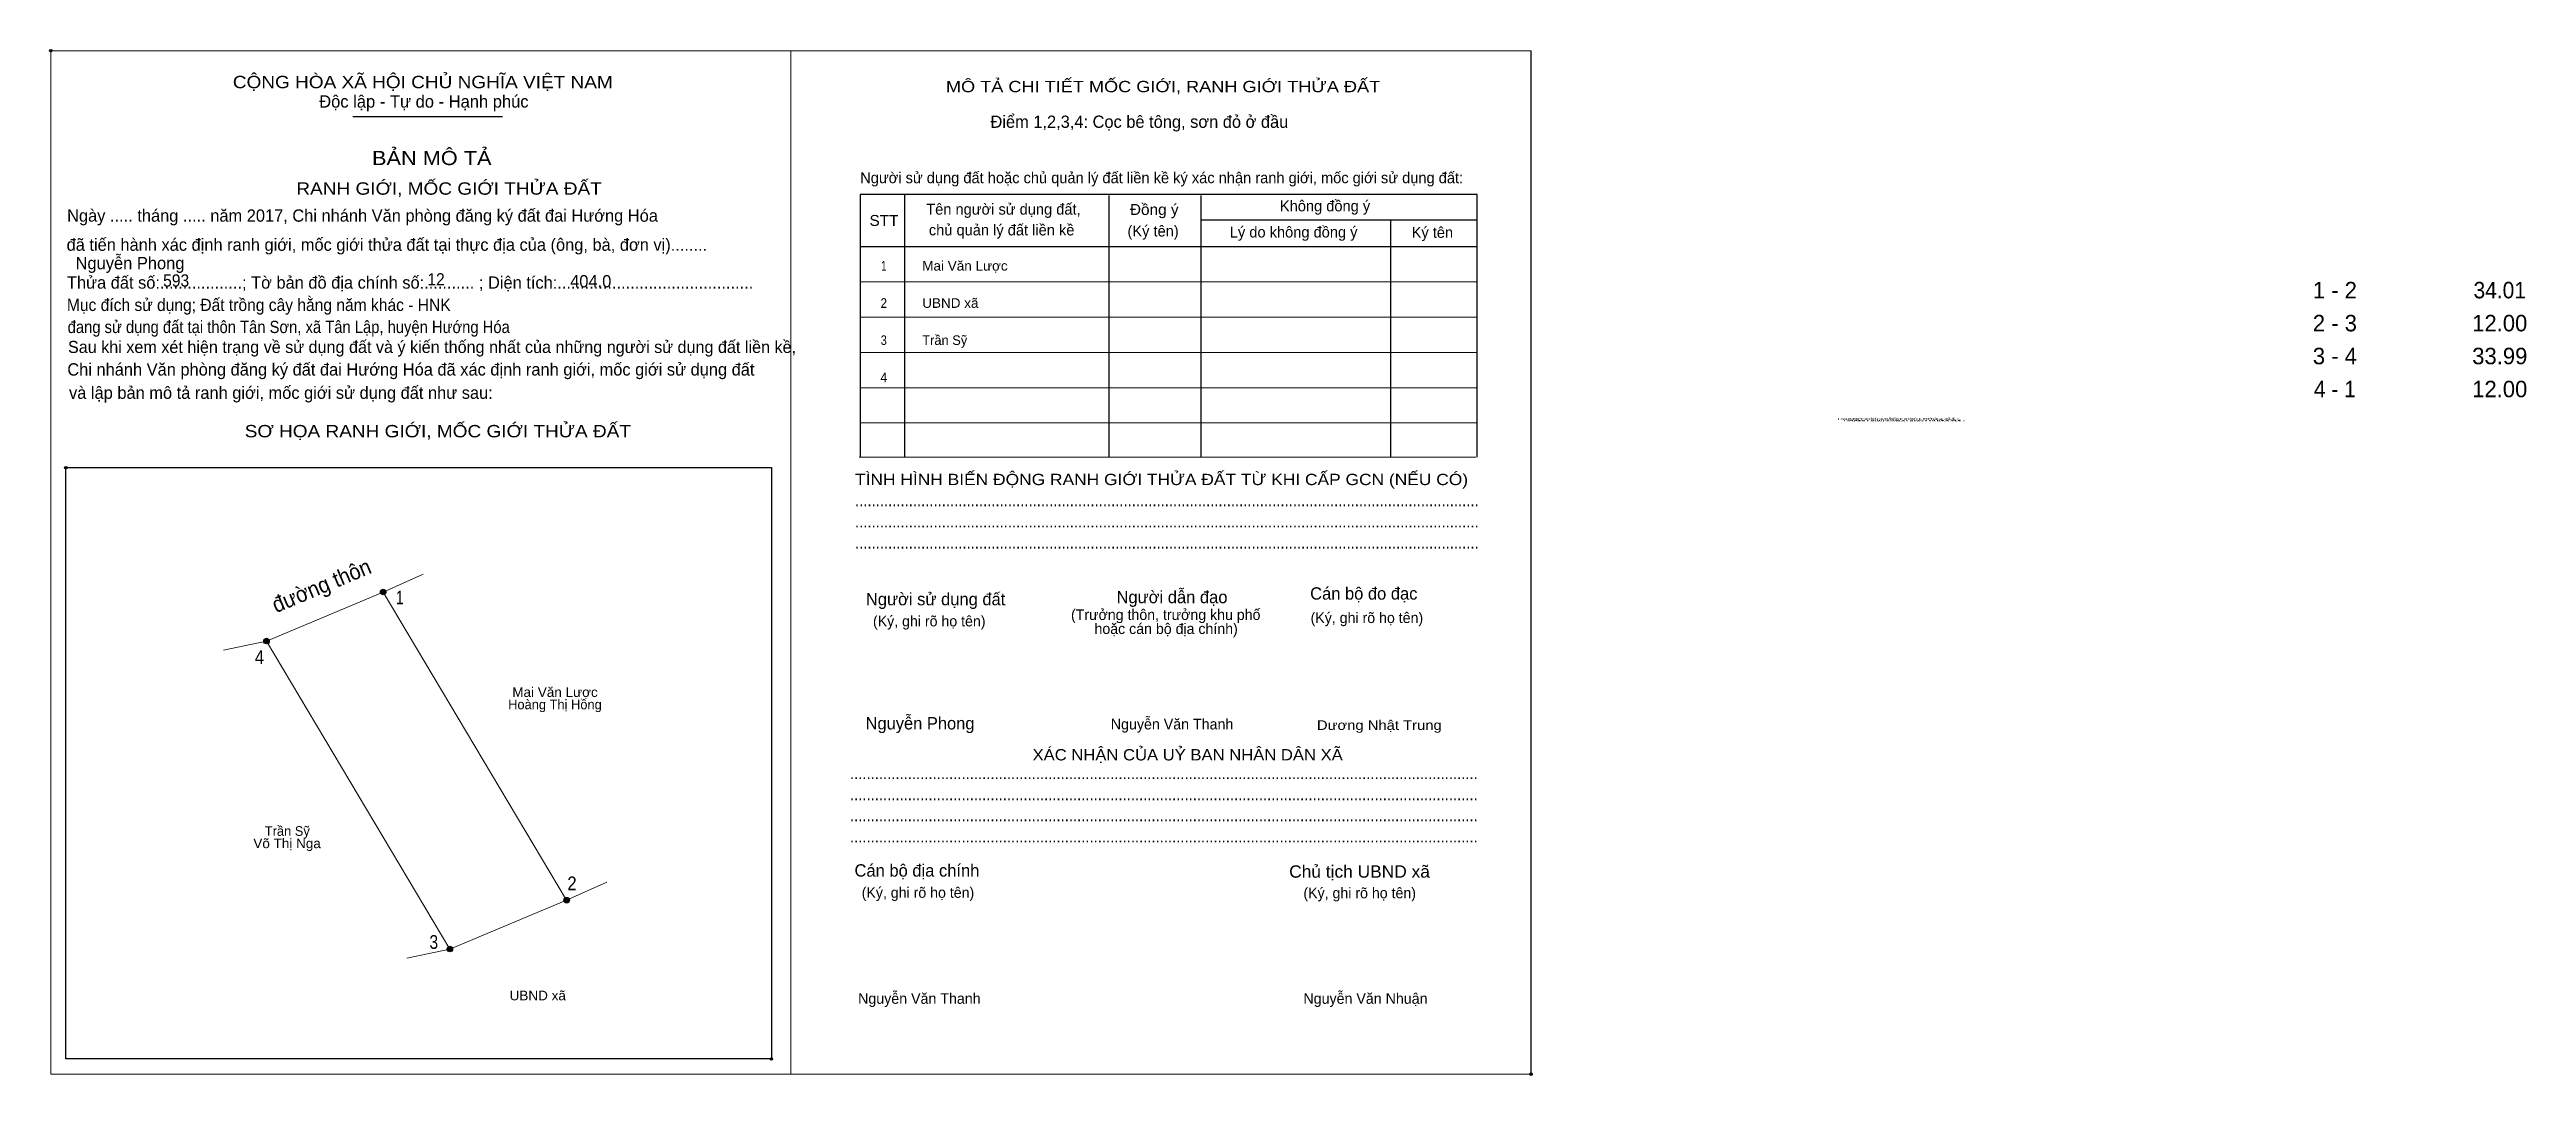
# Model space of a CAD drawing. Header units: metres. Extents: x 548314 to 548549, y 1837806 to 1837903.
import ezdxf
from ezdxf.enums import TextEntityAlignment as Align

# ---------------------------------------------------------------- set-up
doc = ezdxf.new("R2010")
doc.units = ezdxf.units.M
doc.header["$LTSCALE"] = 0.47
doc.header["$PDMODE"] = 32
doc.header["$PDSIZE"] = 0.235
for name, color, linetype, lineweight in [('1', 7, 'Continuous', 25), ('10', 7, 'Continuous', 13), ('11', 7, 'Continuous', 25), ('2', 7, 'Continuous', 13), ('27', 7, 'Continuous', 13)]:
    doc.layers.add(name, color=color, linetype=linetype, lineweight=lineweight)
for name, color, linetype in [('36', 7, 'Continuous'), ('52', 7, 'Continuous'), ('6', 7, 'Continuous'), ('60', 7, 'Continuous'), ('9', 7, 'Continuous')]:
    doc.layers.add(name, color=color, linetype=linetype)

msp = doc.modelspace()

# ---------------------------------------------------------------- hatches: boundary and pattern name
at = {"layer": '11'}
for points in [[(548346.3605, 1837851.48, 1), (548345.8395, 1837851.48, 1)], [(548335.3005, 1837846.83, 1), (548334.7795, 1837846.83, 1)], [(548363.7605, 1837822.26, 1), (548363.2395, 1837822.26, 1)], [(548352.6905, 1837817.62, 1), (548352.1695, 1837817.62, 1)], [(548352.6905, 1837817.62, 1), (548352.1695, 1837817.62, 1)]]:
    msp.add_hatch(color=256, dxfattribs=at).paths.add_polyline_path(points)

# ---------------------------------------------------------------- linework, layer by layer
at = {"layer": '1'}
for p, q in [((548343.23, 1837896.59), (548357.42, 1837896.59)), ((548395.54, 1837889.19), (548395.54, 1837864.27)), ((548414.9, 1837889.09), (548414.9, 1837864.27)), ((548423.63, 1837889.09), (548423.63, 1837864.27)), ((548423.63, 1837886.78), (548449.81, 1837886.78)), ((548441.61, 1837886.78), (548441.61, 1837864.27)), ((548391.34, 1837884.24), (548449.81, 1837884.24))]:
    msp.add_line(p, q, dxfattribs=at)
at = {"layer": '1', "lineweight": 13}
for p, q in [((548391.34, 1837880.89), (548449.81, 1837880.89)), ((548391.34, 1837877.55), (548449.81, 1837877.55)), ((548391.34, 1837874.2), (548449.81, 1837874.2)), ((548391.34, 1837870.85), (548449.81, 1837870.85)), ((548391.34, 1837867.51), (548449.81, 1837867.51)), ((548391.24, 1837864.27), (548449.7, 1837864.27))]:
    msp.add_line(p, q, dxfattribs=at)
at = {"layer": '1'}
msp.add_lwpolyline([(548449.81, 1837864.27), (548449.81, 1837889.19), (548391.34, 1837889.19), (548391.34, 1837864.27)], dxfattribs=at)
msp.add_lwpolyline([(548316.02, 1837863.28), (548382.91, 1837863.28), (548382.91, 1837807.2), (548316.02, 1837807.2)], close=True, dxfattribs=at)
for p in [(548314.59, 1837902.81), (548316.02, 1837863.28), (548382.91, 1837807.2), (548454.93, 1837805.76), (548454.93, 1837805.75)]:
    msp.add_point(p, dxfattribs=at)
at = {"layer": '10'}
msp.add_lwpolyline([(548352.43, 1837817.62), (548335.04, 1837846.83), (548346.1, 1837851.48), (548363.5, 1837822.26)], close=True, dxfattribs=at)
at = {"layer": '11'}
for centre in [(548346.1, 1837851.48), (548335.04, 1837846.83), (548363.5, 1837822.26), (548352.43, 1837817.62), (548352.43, 1837817.62)]:
    msp.add_circle(centre, 0.2605, dxfattribs=at)
at = {"layer": '2'}
for points in [[(548314.59, 1837902.81), (548384.76, 1837902.81), (548384.76, 1837805.76), (548314.59, 1837805.76)], [(548384.76, 1837902.81), (548454.93, 1837902.81), (548454.93, 1837805.75), (548384.76, 1837805.75)], [(548384.76, 1837902.81), (548454.92, 1837902.81), (548454.92, 1837805.75), (548384.76, 1837805.75)]]:
    msp.add_lwpolyline(points, close=True, dxfattribs=at)
at = {"layer": '27'}
for p, q in [((548346.1, 1837851.48), (548349.91, 1837853.16)), ((548335.04, 1837846.83), (548330.96, 1837845.98)), ((548363.5, 1837822.26), (548367.31, 1837823.95)), ((548352.43, 1837817.62), (548348.35, 1837816.77))]:
    msp.add_line(p, q, dxfattribs=at)

# ---------------------------------------------------------------- texts
at = {"layer": '1'}
for s, height, width, p in [('CỘNG HÒA XÃ HỘI CHỦ NGHĨA VIỆT NAM', 1.171, 1.15, (548331.85, 1837899.26)), ('RANH GIỚI, MỐC GIỚI THỬA ĐẤT', 1.172, 1.15, (548337.87, 1837889.16)), ('STT', 1.037, 1.05, (548392.21, 1837886.2)), ('Đồng ý', 1.037, 1.05, (548416.9, 1837887.24)), ('Mục đích sử dụng; Đất trồng cây hằng năm khác - HNK', 1.163, 0.95, (548316.12, 1837878.13)), ('đang sử dụng đất tại thôn Tân Sơn, xã Tân Lập, huyện Hướng Hóa', 1.163, 0.9, (548316.19, 1837876.04)), ('SƠ HỌA RANH GIỚI, MỐC GIỚI THỬA ĐẤT', 1.172, 1.15, (548332.98, 1837866.15)), ('RANH GIỚI, MỐC GIỚI THỬA ĐẤT', 0.1466, 3.55, (548483.99, 1837867.82)), ('RANH GIỚI, MỐC GIỚI THỬA ĐẤT', 0.1466, 3.55, (548484.43, 1837867.82)), ('RANH GIỚI, MỐC GIỚI THỬA ĐẤT', 0.1466, 3.55, (548484.57, 1837867.66)), ('RANH GIỚI, MỐC GIỚI THỬA ĐẤT', 0.1466, 3.55, (548485, 1837867.66)), ('TÌNH HÌNH BIẾN ĐỘNG RANH GIỚI THỬA ĐẤT TỪ KHI CẤP GCN (NẾU CÓ)', 1.071, 1.15, (548390.84, 1837861.62)), ('.......................................................................................................................................................', 1.171, 0.9, (548390.84, 1837859.61)), ('.......................................................................................................................................................', 1.171, 0.9, (548390.84, 1837857.6)), ('.......................................................................................................................................................', 1.171, 0.9, (548390.84, 1837855.59)), ('Dương Nhật Trung', 0.9116, 1.15, (548434.63, 1837838.4)), ('........................................................................................................................................................', 1.171, 0.9, (548390.36, 1837833.74)), ('........................................................................................................................................................', 1.171, 0.9, (548390.36, 1837831.74)), ('........................................................................................................................................................', 1.171, 0.9, (548390.36, 1837829.74)), ('........................................................................................................................................................', 1.171, 0.9, (548390.36, 1837827.73)), ('Chủ tịch UBND xã', 1.171, 1.05, (548432, 1837824.39))]:
    msp.add_text(s, height=height, dxfattribs=dict(at, width=width)).set_placement(p)
for s, height, p in [('Độc lập - Tự do - Hạnh phúc', 1.171, (548340.04, 1837897.42)), ('Điểm 1,2,3,4: Cọc bê tông, sơn đỏ ở đầu', 1.163, (548403.68, 1837895.5)), ('Người sử dụng đất hoặc chủ quản lý đất liền kề ký xác nhận ranh giới, mốc giới sử dụng đất:', 1.037, (548391.33, 1837890.25)), ('Không đồng ý', 1.037, (548431.12, 1837887.58)), ('Ngày ..... tháng ..... năm 2017, Chi nhánh Văn phòng đăng ký đất đai Hướng Hóa', 1.163, (548316.14, 1837886.6)), ('Tên người sử dụng đất,', 1.037, (548397.59, 1837887.27)), ('chủ quản lý đất liền kề', 1.037, (548397.84, 1837885.3)), ('(Ký tên)', 1.037, (548416.67, 1837885.2)), ('Lý do không đồng ý', 1.037, (548426.37, 1837885.1)), (' đã tiến hành xác định ranh giới, mốc giới thửa đất tại thực địa của (ông, bà, đơn vị)........', 1.163, (548315.66, 1837883.84)), ('Ký tên', 1.037, (548443.61, 1837885.07)), ('Thửa đất số:..................; Tờ bản đồ địa chính số:........... ; Diện tích:...........................................', 1.163, (548316.12, 1837880.25)), ('Sau khi xem xét hiện trạng về sử dụng đất và ý kiến thống nhất của những người sử dụng đất liền kề,', 1.145, (548316.22, 1837874.15)), ('Chi nhánh Văn phòng đăng ký đất đai Hướng Hóa đã xác định ranh giới, mốc giới sử dụng đất', 1.163, (548316.16, 1837872.01)), (' và lập bản mô tả ranh giới, mốc giới sử dụng đất như sau:', 1.163, (548315.89, 1837869.8)), ('Người sử dụng đất', 1.171, (548391.87, 1837850.22)), ('Người dẫn đạo', 1.171, (548415.63, 1837850.42)), ('Cán bộ đo đạc', 1.169, (548433.99, 1837850.76)), ('(Ký, ghi rõ họ tên)', 1.004, (548392.54, 1837848.22)), ('(Ký, ghi rõ họ tên)', 1.004, (548434.03, 1837848.54)), ('Nguyễn Văn Thanh', 1.008, (548415.09, 1837838.45)), ('Cán bộ địa chính', 1.171, (548390.79, 1837824.49)), ('(Ký, ghi rõ họ tên)', 1.004, (548391.47, 1837822.48)), ('(Ký, ghi rõ họ tên)', 1.004, (548433.35, 1837822.44)), ('Nguyễn Văn Thanh', 1.008, (548391.13, 1837812.43)), ('Nguyễn Văn Nhuận', 1.008, (548433.35, 1837812.43))]:
    msp.add_text(s, height=height, dxfattribs=at).set_placement(p)
for s, height, width, p in [('MÔ TẢ CHI TIẾT MỐC GIỚI, RANH GIỚI THỬA ĐẤT', 1.071, 1.2, (548420.045, 1837898.88)), ('BẢN MÔ TẢ', 1.339, 1.15, (548350.71, 1837891.97)), ('XÁC NHẬN CỦA UỶ BAN NHÂN DÂN XÃ', 1.071, 1.1, (548422.375, 1837835.51))]:
    msp.add_text(s, height=height, dxfattribs=dict(at, width=width)).set_placement(p, align=Align.CENTER)
for s, p in [('(Trưởng thôn, trưởng khu phố', (548420.295, 1837848.83)), ('hoặc cán bộ địa chính)', (548420.335, 1837847.5))]:
    msp.add_text(s, height=1.004, dxfattribs=at).set_placement(p, align=Align.CENTER)
at = {"layer": '10', "width": 0.95}
msp.add_text('đường thôn', height=1.5, rotation=22.804, dxfattribs=at).set_placement((548335.96, 1837849.47))
at = {"layer": '36', "width": 1.05}
for s, p in [('Mai Văn Lược', (548362.395, 1837841.53)), ('Võ Thị Nga', (548336.995, 1837827.19)), ('UBND xã', (548360.76, 1837812.76))]:
    msp.add_text(s, height=0.9116, dxfattribs=at).set_placement(p, align=Align.CENTER)
at = {"layer": '36'}
for s, p in [('Hoàng Thị Hồng', (548362.39, 1837840.36)), ('Trần Sỹ', (548337.015, 1837828.36))]:
    msp.add_text(s, height=0.9116, dxfattribs=at).set_placement(p, align=Align.CENTER)
at = {"layer": '52'}
for s, p in [('1 - 2', (548531.14, 1837879.33)), ('2 - 3', (548531.14, 1837876.2)), ('12.00', (548546.77, 1837876.2)), ('3 - 4', (548531.14, 1837873.08)), ('33.99', (548546.775, 1837873.08)), ('12.00', (548546.77, 1837869.95))]:
    msp.add_text(s, height=1.563, dxfattribs=at).set_placement(p, align=Align.CENTER)
at = {"layer": '52', "width": 0.95}
for s, p in [('34.01', (548546.77, 1837879.33)), ('4 - 1', (548531.14, 1837869.95))]:
    msp.add_text(s, height=1.563, dxfattribs=at).set_placement(p, align=Align.CENTER)
at = {"layer": '6'}
for s, p in [('Nguyễn Phong', (548316.94, 1837882.09)), ('404.0', (548363.83, 1837880.37)), ('Nguyễn Phong', (548391.84, 1837838.45))]:
    msp.add_text(s, height=1.167, dxfattribs=at).set_placement(p)
at = {"layer": '6', "width": 0.95}
for s, p in [('593', (548325.24, 1837880.44)), ('12', (548350.29, 1837880.55))]:
    msp.add_text(s, height=1.167, dxfattribs=at).set_placement(p)
at = {"layer": '60'}
for s, width, p in [('1', 0.75, (548393.57, 1837881.96)), ('2', 0.9, (548393.565, 1837878.43)), ('3', 0.85, (548393.565, 1837874.91)), ('4', 0.95, (548393.57, 1837871.38))]:
    msp.add_text(s, height=0.9116, dxfattribs=dict(at, width=width)).set_placement(p, align=Align.CENTER)
at = {"layer": '60', "width": 1.05}
for s, p in [('Mai Văn Lược', (548397.21, 1837881.96)), ('UBND xã', (548397.21, 1837878.43))]:
    msp.add_text(s, height=0.9116, dxfattribs=at).set_placement(p)
at = {"layer": '60'}
msp.add_text('Trần Sỹ', height=0.9116, dxfattribs=at).set_placement((548397.21, 1837874.91))
at = {"layer": '9'}
for s, width, p in [('1', 0.75, (548347.685, 1837850.32)), ('4', 0.9, (548334.37, 1837844.65)), ('2', 0.9, (548364.005, 1837823.2)), ('3', 0.85, (548350.905, 1837817.64))]:
    msp.add_text(s, height=1.302, dxfattribs=dict(at, width=width)).set_placement(p, align=Align.CENTER)

doc.saveas('drawing.dxf')
